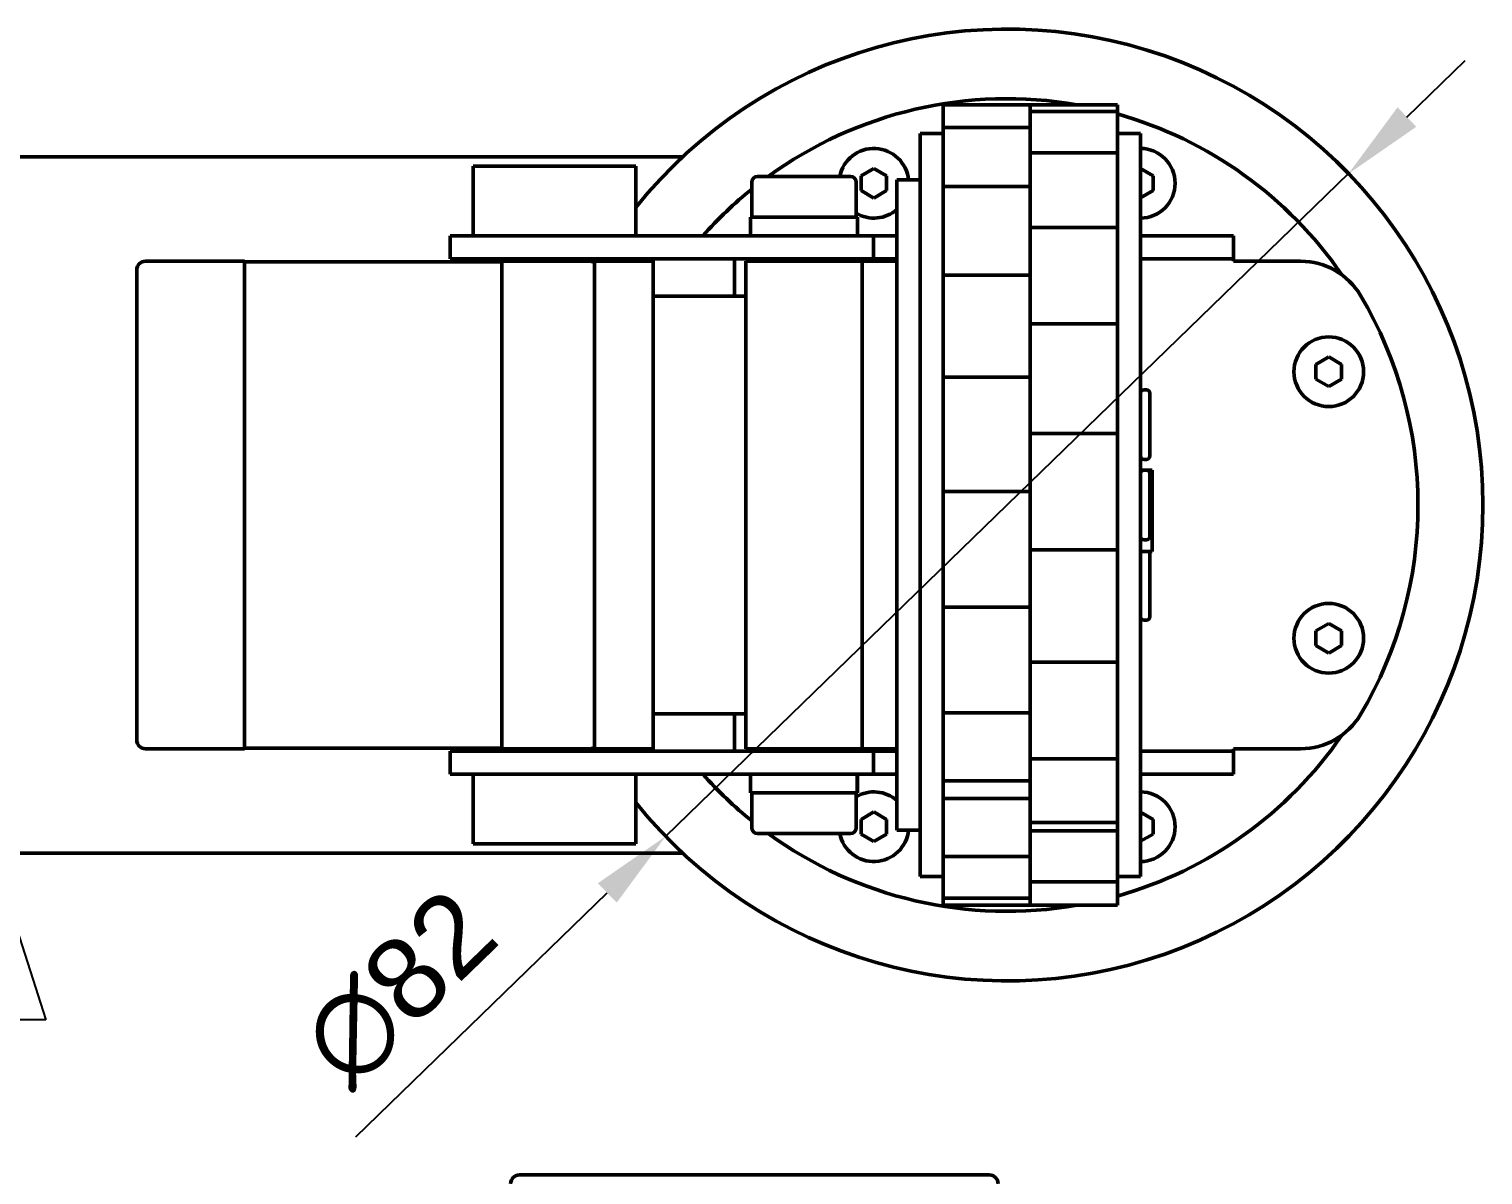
# Model space of a CAD drawing. Header units: millimetres. Extents: x 0 to 841, y 0 to 594.
# Drawn here: x 264.3 to 326.9, y 431.1 to 480.5 of the extents above; entities that cross this region are included whole.
import ezdxf
from ezdxf import colors
from ezdxf.entities.mleader import LeaderData, LeaderLine
from ezdxf.math import Vec2, Vec3

# ---------------------------------------------------------------- set-up
doc = ezdxf.new("R2010")
doc.units = ezdxf.units.MM
doc.header["$LTSCALE"] = 0.75
for name, color, linetype, lineweight in [('FD_Dimensions', 7, 'Continuous', 25), ('Leaders', 7, 'Continuous', 25), ('Visible', 7, 'Continuous', 50)]:
    doc.layers.add(name, color=color, linetype=linetype, lineweight=lineweight)
doc.styles.get("Standard").update_dxf_attribs({"font": 'arial.ttf'})
doc.dimstyles.new('Dim-ISO-25', dxfattribs={"dimtxt": 3.5, "dimasz": 3.5, "dimexe": 2.1, "dimexo": 2.1, "dimgap": 1.4, "dimtad": 1, "dimzin": 12, "dimdsep": 46, "dimtxsty": 'Standard', "dimcen": 0, "dimazin": 3, "dimtp": 0.1, "dimtm": 0.1, "dimtfac": 0.714286, "dimtmove": 0, "dimatfit": 3, "dimfxl": 1, "dimtzin": 12, "dimarcsym": 0})

# ---------------------------------------------------------------- blocks, each defined once
blk = doc.blocks.new('*D25')
at = {"layer": 'Defpoints', "color": 0, "transparency": 16777216}
for p in [(321.106058, 474.22718), (291.678227, 445.678927)]:
    blk.add_point(p, dxfattribs=at)
at = {"layer": 'FD_Dimensions', "color": 0, "lineweight": -2, "transparency": 16777216}
for p, q in [((323.61819, 476.664227), (326.130322, 479.101273)), ((321.106058, 474.22718), (291.678227, 445.678927)), ((278.338224, 432.737648), (289.166095, 443.241881))]:
    blk.add_line(p, q, dxfattribs=at)
at = {"layer": 'FD_Dimensions', "color": 0, "transparency": 16777216}
for points in [[(323.212016, 477.082915), (324.024365, 476.245538), (321.106058, 474.22718)], [(288.759921, 443.66057), (289.57227, 442.823193), (291.678227, 445.678927)]]:
    blk.add_solid(points, dxfattribs=at)
at = {"layer": 'FD_Dimensions', "color": 0, "transparency": 16777216, "insert": (280.208828, 439.128978), "char_height": 3.5, "attachment_point": 5, "rotation": 44.1308149}
blk.add_mtext('∅82', dxfattribs=at)

msp = doc.modelspace()

# ---------------------------------------------------------------- linework, layer by layer
at = {"layer": 'Visible', "extrusion": (0, 0, -1)}
for p, q in [((303.6421, 477.1954), (303.6421, 477.1952)), ((307.3921, 477.1954), (303.6421, 477.1954)), ((303.6421, 477.1952), (303.6421, 477.0752)), ((303.6421, 477.0752), (303.6421, 476.8639)), ((303.6421, 476.2136), (303.6421, 476.8639)), ((307.3921, 477.1954), (307.3921, 477.1952)), ((307.3921, 477.1952), (307.3921, 477.0752)), ((311.1421, 477.1926), (307.3921, 477.1926)), ((307.3921, 477.0752), (307.3921, 476.9083)), ((307.3921, 476.9083), (307.3921, 476.9013)), ((311.1421, 476.9083), (307.3921, 476.9083)), ((307.3921, 476.9013), (307.3921, 476.5365)), ((311.1421, 477.0315), (311.1421, 477.1926)), ((311.1421, 476.9083), (311.1421, 477.0315)), ((311.1421, 476.9013), (311.1421, 476.9083)), ((311.1421, 476.5365), (311.1421, 476.9013)), ((303.6421, 476.2136), (303.6421, 476.1901)), ((307.3921, 476.2136), (303.6421, 476.2136)), ((303.6421, 476.1901), (303.6421, 475.5895)), ((307.3921, 476.5365), (307.3921, 476.28)), ((307.3921, 476.2136), (307.3921, 476.28)), ((307.3921, 476.2136), (307.3921, 476.1901)), ((307.3921, 476.1901), (307.3921, 475.5895)), ((311.1421, 476.28), (311.1421, 476.5365)), ((311.1421, 475.2378), (311.1421, 476.28)), ((302.6421, 475.9531), (302.6421, 443.9531)), ((302.6421, 475.9531), (303.6421, 475.9531)), ((303.6421, 475.5895), (303.6421, 475.2941)), ((307.3921, 475.5895), (307.3921, 475.2941)), ((312.1421, 475.9531), (311.1421, 475.9531)), ((312.1421, 443.9531), (312.1421, 475.9531)), ((292.419, 474.9531), (262.3921, 474.9531)), ((303.6421, 474.2096), (303.6421, 475.2941)), ((307.3921, 475.1284), (307.3921, 475.2941)), ((307.3921, 475.1284), (307.3921, 475.0791)), ((311.1421, 475.1284), (307.3921, 475.1284)), ((307.3921, 475.0791), (307.3921, 474.2574)), ((311.1421, 475.1284), (311.1421, 475.2378)), ((311.1421, 475.0791), (311.1421, 475.1284)), ((311.1421, 474.2574), (311.1421, 475.0791)), ((290.3921, 474.5531), (283.3921, 474.5531)), ((283.3921, 471.5531), (283.3921, 474.5531)), ((290.3921, 471.5531), (290.3921, 474.5531)), ((300.1019, 474.1288), (300.6519, 474.4463)), ((300.6519, 474.4463), (301.2019, 474.1288)), ((303.6421, 473.9285), (303.6421, 474.2096)), ((307.3921, 474.2574), (307.3921, 473.9304)), ((311.1421, 473.9304), (311.1421, 474.2574)), ((312.1421, 474.4407), (312.6824, 474.1288)), ((295.3921, 472.3531), (295.3921, 473.8531)), ((295.6421, 474.1031), (299.6421, 474.1031)), ((299.8921, 472.3531), (299.8921, 473.8531)), ((300.1019, 473.4937), (300.1019, 474.1288)), ((301.2019, 474.1288), (301.2019, 473.4937)), ((301.6421, 473.9531), (301.6421, 445.9531)), ((302.6421, 473.9531), (301.6421, 473.9531)), ((303.6421, 473.9285), (303.6421, 473.6793)), ((303.6421, 473.6793), (303.6421, 473.5957)), ((307.3921, 473.6793), (303.6421, 473.6793)), ((303.6421, 473.5957), (303.6421, 472.5731)), ((307.3921, 473.6793), (307.3921, 473.9304)), ((307.3921, 473.6793), (307.3921, 473.5957)), ((307.3921, 473.5957), (307.3921, 472.5731)), ((311.1421, 472.8304), (311.1421, 473.9304)), ((312.6824, 474.1288), (312.6824, 473.4937)), ((300.6519, 473.1762), (300.1019, 473.4937)), ((301.2019, 473.4937), (300.6519, 473.1762)), ((312.6824, 473.4937), (312.1421, 473.1818)), ((299.9421, 472.3531), (295.3421, 472.3531)), ((295.3421, 471.5531), (295.3421, 472.3531)), ((299.9421, 471.5531), (299.9421, 472.3531)), ((303.6421, 472.5731), (303.6421, 472.2225)), ((307.3921, 472.5731), (307.3921, 472.2225)), ((311.1421, 472.5218), (311.1421, 472.8304)), ((311.1421, 471.9022), (311.1421, 472.5218)), ((303.6421, 471.134), (303.6421, 472.2225)), ((307.3921, 471.9022), (307.3921, 472.2225)), ((307.3921, 471.9022), (307.3921, 471.7763)), ((311.1421, 471.9022), (307.3921, 471.9022)), ((307.3921, 471.7763), (307.3921, 470.5781)), ((311.1421, 471.7763), (311.1421, 471.9022)), ((311.1421, 470.5781), (311.1421, 471.7763)), ((282.3921, 471.5531), (283.2708, 471.5531)), ((282.3921, 471.5531), (282.3921, 470.5531)), ((294.7028, 471.5531), (283.2708, 471.5531)), ((294.7028, 471.5531), (295.7635, 471.5531)), ((299.1421, 471.5531), (295.7635, 471.5531)), ((299.1421, 471.5531), (300.6421, 471.5531)), ((301.0815, 471.5531), (300.6421, 471.5531)), ((300.6421, 470.5531), (300.6421, 471.5531)), ((301.6421, 471.5531), (301.0815, 471.5531)), ((303.6421, 470.8056), (303.6421, 471.134)), ((312.1421, 471.5531), (313.1421, 471.5531)), ((313.1421, 471.5531), (316.1421, 471.5531)), ((316.1421, 470.5531), (316.1421, 471.5531)), ((273.5357, 470.4531), (269.2731, 470.4531)), ((273.5357, 470.4531), (273.5357, 470.3066)), ((284.6165, 470.4261), (273.5357, 470.4261)), ((283.2708, 470.5531), (282.3921, 470.5531)), ((282.6421, 470.4261), (282.6421, 470.5531)), ((283.2708, 470.5531), (294.7028, 470.5531)), ((284.6165, 470.3066), (284.6165, 470.4531)), ((288.3846, 470.4531), (284.6165, 470.4531)), ((288.6101, 470.4031), (288.5556, 470.4229)), ((288.6101, 470.4529), (288.6101, 470.3007)), ((288.6101, 470.4529), (291.1421, 470.4529)), ((291.1421, 470.4529), (291.1421, 470.5531)), ((291.1421, 470.4529), (291.1421, 470.3007)), ((294.6421, 468.9531), (294.6421, 470.5531)), ((295.7635, 470.5531), (294.7028, 470.5531)), ((300.1421, 470.4531), (295.1421, 470.4531)), ((295.1421, 468.9531), (295.1421, 470.4531)), ((295.7635, 470.5531), (299.1421, 470.5531)), ((296.1421, 470.5531), (296.1421, 470.4531)), ((300.6421, 470.5531), (299.1421, 470.5531)), ((299.1421, 470.5531), (299.1421, 470.4531)), ((300.1421, 470.4531), (300.1421, 468.9531)), ((301.6421, 470.4531), (300.1421, 470.4531)), ((300.6421, 470.5531), (300.6421, 470.4531)), ((300.6421, 470.5531), (301.0815, 470.5531)), ((301.0815, 470.5531), (301.6421, 470.5531)), ((303.6421, 470.8056), (303.6421, 469.8492)), ((307.3921, 470.5781), (307.3921, 470.2125)), ((311.1421, 470.2125), (311.1421, 470.5781)), ((312.1421, 470.5531), (313.1421, 470.5531)), ((316.1421, 470.5531), (313.1421, 470.5531)), ((316.1421, 470.4531), (316.1421, 470.5531)), ((319.0367, 470.4531), (316.1421, 470.4531)), ((268.8921, 470.0372), (268.8921, 470.0721)), ((268.8921, 468.4101), (268.8921, 470.0372)), ((273.5357, 470.3066), (273.5357, 468.6795)), ((284.6165, 470.3066), (284.6165, 468.6795)), ((288.6101, 470.3007), (288.6101, 468.6852)), ((291.1421, 470.3007), (291.1421, 468.6852)), ((303.6421, 469.8406), (303.6421, 469.8492)), ((307.3921, 469.8492), (303.6421, 469.8492)), ((303.6421, 469.8406), (303.6421, 469.6658)), ((307.3921, 469.8432), (307.3921, 470.2125)), ((307.3921, 469.8406), (307.3921, 469.8432)), ((307.3921, 469.8406), (307.3921, 469.6658)), ((311.1421, 469.1624), (311.1421, 470.2125)), ((303.6421, 469.6658), (303.6421, 468.3214)), ((307.3921, 469.6658), (307.3921, 468.3214)), ((311.1421, 468.8222), (311.1421, 469.1624)), ((273.5357, 468.6795), (273.5357, 468.3259)), ((284.6165, 468.3259), (284.6165, 468.6795)), ((288.6101, 468.6852), (288.6101, 468.3177)), ((291.1421, 468.9531), (295.1421, 468.9531)), ((291.1421, 468.6852), (291.1421, 468.3177)), ((295.1421, 468.9531), (295.1421, 450.9531)), ((300.1421, 468.9531), (300.1421, 459.9531)), ((311.1421, 467.7506), (311.1421, 468.8222)), ((268.8921, 468.3259), (268.8921, 468.4101)), ((268.8921, 468.3259), (268.8921, 451.5802)), ((273.5357, 468.3259), (273.5357, 451.5802)), ((284.6165, 468.3259), (284.6165, 451.5802)), ((288.6101, 468.3177), (288.6101, 451.5884)), ((291.1421, 468.3177), (291.1421, 451.5884)), ((303.6421, 468.3214), (303.6421, 467.9499)), ((303.6421, 466.964), (303.6421, 467.9499)), ((307.3921, 468.3214), (307.3921, 467.9499)), ((307.3921, 467.6031), (307.3921, 467.9499)), ((311.1421, 467.7506), (307.3921, 467.7506)), ((307.3921, 467.5401), (307.3921, 467.6031)), ((307.3921, 467.5401), (307.3921, 467.3162)), ((307.3921, 467.3162), (307.3921, 465.8587)), ((311.1421, 467.5401), (311.1421, 467.7506)), ((311.1421, 467.3162), (311.1421, 467.5401)), ((311.1421, 465.8587), (311.1421, 467.3162)), ((303.6421, 466.6204), (303.6421, 466.964)), ((303.6421, 466.6204), (303.6421, 465.4601)), ((319.7003, 466.0108), (320.2503, 466.3284)), ((320.2503, 466.3284), (320.8003, 466.0108)), ((303.6421, 465.0527), (303.6421, 465.4601)), ((307.3921, 465.4601), (303.6421, 465.4601)), ((307.3921, 465.8587), (307.3921, 465.4904)), ((307.3921, 465.1747), (307.3921, 465.4904)), ((311.1421, 465.4904), (311.1421, 465.8587)), ((311.1421, 464.593), (311.1421, 465.4904)), ((319.7003, 465.3758), (319.7003, 466.0108)), ((320.8003, 466.0108), (320.8003, 465.3758)), ((303.6421, 465.0527), (303.6421, 464.7852)), ((303.6421, 464.7852), (303.6421, 463.2505)), ((307.3921, 465.0527), (307.3921, 465.1747)), ((307.3921, 465.0527), (307.3921, 464.7852)), ((307.3921, 464.7852), (307.3921, 463.2505)), ((312.2921, 464.9172), (312.3921, 464.9172)), ((320.2503, 465.0582), (319.7003, 465.3758)), ((320.8003, 465.3758), (320.2503, 465.0582)), ((311.1421, 464.2544), (311.1421, 464.593)), ((311.1421, 463.0339), (311.1421, 464.2544)), ((312.5421, 464.7672), (312.5421, 462.0672)), ((303.6421, 463.2505), (303.6421, 462.8946)), ((303.6421, 462.1077), (303.6421, 462.8946)), ((307.3921, 463.2505), (307.3921, 462.8946)), ((311.1421, 463.0339), (307.3921, 463.0339)), ((307.3921, 462.6178), (307.3921, 462.8946)), ((311.1421, 462.4398), (311.1421, 463.0339)), ((307.3921, 462.4398), (307.3921, 462.6178)), ((307.3921, 462.4398), (307.3921, 462.1352)), ((311.1421, 462.1352), (311.1421, 462.4398)), ((303.6421, 461.7825), (303.6421, 462.1077)), ((303.6421, 461.7825), (303.6421, 460.5319)), ((307.3921, 462.1352), (307.3921, 460.5612)), ((311.1421, 460.5612), (311.1421, 462.1352)), ((312.2921, 461.9172), (312.3921, 461.9172)), ((312.2921, 461.4531), (312.1421, 461.4531)), ((312.2921, 461.4531), (312.3921, 461.4531)), ((312.6421, 461.4531), (312.3921, 461.4531)), ((312.5421, 461.3031), (312.5421, 458.6031)), ((312.6421, 457.9531), (312.6421, 461.4531)), ((303.6421, 459.7657), (303.6421, 460.5319)), ((307.3921, 460.5319), (303.6421, 460.5319)), ((307.3921, 460.5612), (307.3921, 460.2263)), ((311.1421, 460.2263), (311.1421, 460.5612)), ((300.1421, 459.9531), (300.1421, 450.9531)), ((303.6421, 459.7657), (303.6421, 459.4316)), ((307.3921, 459.9952), (307.3921, 460.2263)), ((307.3921, 459.7657), (307.3921, 459.9952)), ((307.3921, 459.7657), (307.3921, 459.4316)), ((311.1421, 459.5693), (311.1421, 460.2263)), ((303.6421, 459.4316), (303.6421, 457.8569)), ((307.3921, 459.4316), (307.3921, 457.8569)), ((311.1421, 459.2656), (311.1421, 459.5693)), ((311.1421, 458.0156), (311.1421, 459.2656)), ((311.1421, 458.0156), (307.3921, 458.0156)), ((311.1421, 457.0962), (311.1421, 458.0156)), ((312.6421, 457.9531), (312.1421, 457.9531)), ((312.2921, 458.4531), (312.3921, 458.4531)), ((303.6421, 457.8569), (303.6421, 457.5513)), ((303.6421, 457.0404), (303.6421, 457.5513)), ((307.3921, 457.8569), (307.3921, 457.5513)), ((307.3921, 457.3716), (307.3921, 457.5513)), ((307.3921, 457.0962), (307.3921, 457.3716)), ((312.5421, 457.839), (312.5421, 455.139)), ((303.6421, 456.7656), (303.6421, 457.0404)), ((303.6421, 456.7656), (303.6421, 455.5471)), ((307.3921, 457.0962), (307.3921, 456.7407)), ((307.3921, 456.7407), (307.3921, 455.2042)), ((311.1421, 456.7407), (311.1421, 457.0962)), ((311.1421, 455.2042), (311.1421, 456.7407)), ((303.6421, 454.497), (303.6421, 455.5471)), ((307.3921, 455.5471), (303.6421, 455.5471)), ((307.3921, 455.2042), (307.3921, 454.9354)), ((307.3921, 454.8115), (307.3921, 454.9354)), ((307.3921, 454.497), (307.3921, 454.8115)), ((311.1421, 454.9354), (311.1421, 455.2042)), ((311.1421, 454.5833), (311.1421, 454.9354)), ((312.2921, 454.989), (312.3921, 454.989)), ((319.7003, 454.5303), (320.2503, 454.8479)), ((320.2503, 454.8479), (320.8003, 454.5303)), ((303.6421, 454.497), (303.6421, 454.129)), ((303.6421, 454.129), (303.6421, 452.6685)), ((307.3921, 454.497), (307.3921, 454.129)), ((307.3921, 454.129), (307.3921, 452.6685)), ((311.1421, 454.3441), (311.1421, 454.5833)), ((311.1421, 453.187), (311.1421, 454.3441)), ((319.7003, 453.8953), (319.7003, 454.5303)), ((320.8003, 454.5303), (320.8003, 453.8953)), ((320.2503, 453.5777), (319.7003, 453.8953)), ((320.8003, 453.8953), (320.2503, 453.5777)), ((311.1421, 453.187), (307.3921, 453.187)), ((311.1421, 452.0321), (311.1421, 453.187)), ((303.6421, 452.6685), (303.6421, 452.4431)), ((303.6421, 452.2583), (303.6421, 452.4431)), ((303.6421, 452.0607), (303.6421, 452.2583)), ((307.3921, 452.6685), (307.3921, 452.4431)), ((307.3921, 452.3781), (307.3921, 452.4431)), ((307.3921, 452.0321), (307.3921, 452.3781)), ((303.6421, 452.0607), (303.6421, 450.9935)), ((307.3921, 452.0321), (307.3921, 451.6606)), ((307.3921, 451.6606), (307.3921, 450.3121)), ((311.1421, 451.6606), (311.1421, 452.0321)), ((311.1421, 450.3121), (311.1421, 451.6606)), ((268.8921, 451.496), (268.8921, 451.5802)), ((268.8921, 449.8689), (268.8921, 451.496)), ((273.5357, 451.5802), (273.5357, 451.2266)), ((273.5357, 451.2266), (273.5357, 449.5995)), ((284.6165, 451.2266), (284.6165, 451.5802)), ((284.6165, 451.2266), (284.6165, 449.5995)), ((288.6101, 451.5884), (288.6101, 451.2209)), ((288.6101, 451.2209), (288.6101, 449.6054)), ((291.1421, 451.5884), (291.1421, 451.2209)), ((291.1421, 451.2209), (291.1421, 449.6054)), ((303.6421, 449.7624), (303.6421, 450.9935)), ((307.3921, 450.9935), (303.6421, 450.9935)), ((291.1421, 450.9531), (295.1421, 450.9531)), ((294.6421, 449.3531), (294.6421, 450.9531)), ((295.1421, 449.4531), (295.1421, 450.9531)), ((300.1421, 450.9531), (300.1421, 449.4531)), ((268.8921, 449.8341), (268.8921, 449.8689)), ((303.6421, 449.7624), (303.6421, 449.3965)), ((307.3921, 450.3121), (307.3921, 450.1357)), ((307.3921, 450.1311), (307.3921, 450.1357)), ((307.3921, 449.7624), (307.3921, 450.1311)), ((307.3921, 449.7624), (307.3921, 449.3965)), ((311.1421, 450.1357), (311.1421, 450.3121)), ((311.1421, 450.1228), (311.1421, 450.1357)), ((311.1421, 449.9716), (311.1421, 450.1228)), ((311.1421, 449.0207), (311.1421, 449.9716)), ((269.2731, 449.4531), (273.5357, 449.4531)), ((273.5357, 449.5995), (273.5357, 449.4531)), ((273.5357, 449.4801), (284.6165, 449.4801)), ((282.3921, 449.3531), (283.2708, 449.3531)), ((282.3921, 449.3531), (282.3921, 448.3531)), ((282.6421, 449.4801), (282.6421, 449.3531)), ((294.7028, 449.3531), (283.2708, 449.3531)), ((284.6165, 449.4531), (284.6165, 449.5995)), ((284.6165, 449.4531), (288.3846, 449.4531)), ((288.5556, 449.4832), (288.6101, 449.5031)), ((288.6101, 449.6054), (288.6101, 449.4532)), ((288.6101, 449.4532), (291.1421, 449.4532)), ((291.1421, 449.6054), (291.1421, 449.4532)), ((291.1421, 449.4532), (291.1421, 449.3531)), ((294.7028, 449.3531), (295.7635, 449.3531)), ((295.1421, 449.4531), (300.1421, 449.4531)), ((299.1421, 449.3531), (295.7635, 449.3531)), ((296.1421, 449.3531), (296.1421, 449.4531)), ((299.1421, 449.3531), (299.1421, 449.4531)), ((299.1421, 449.3531), (300.6421, 449.3531)), ((301.6421, 449.4531), (300.1421, 449.4531)), ((300.6421, 449.4531), (300.6421, 449.3531)), ((301.0815, 449.3531), (300.6421, 449.3531)), ((300.6421, 448.3531), (300.6421, 449.3531)), ((301.6421, 449.3531), (301.0815, 449.3531)), ((303.6421, 449.3965), (303.6421, 448.1931)), ((307.3921, 449.3965), (307.3921, 448.1931)), ((312.1421, 449.3531), (313.1421, 449.3531)), ((313.1421, 449.3531), (316.1421, 449.3531)), ((316.1421, 449.4531), (316.1421, 449.3531)), ((316.1421, 449.4531), (319.0367, 449.4531)), ((316.1421, 448.3531), (316.1421, 449.3531)), ((311.1421, 449.0207), (307.3921, 449.0207)), ((311.1421, 447.7435), (311.1421, 449.0207)), ((283.2708, 448.3531), (282.3921, 448.3531)), ((283.2708, 448.3531), (294.7028, 448.3531)), ((283.3921, 448.3531), (283.3921, 445.3531)), ((290.3921, 448.3531), (290.3921, 445.3531)), ((295.7635, 448.3531), (294.7028, 448.3531)), ((295.3421, 448.3531), (295.3421, 447.5531)), ((295.7635, 448.3531), (299.1421, 448.3531)), ((300.6421, 448.3531), (299.1421, 448.3531)), ((299.9276, 447.5531), (299.9276, 448.3531)), ((299.9331, 448.3531), (299.9331, 447.5531)), ((299.9421, 448.3531), (299.9421, 447.5531)), ((300.6421, 448.3531), (301.0815, 448.3531)), ((301.0815, 448.3531), (301.6421, 448.3531)), ((303.6421, 448.1931), (303.6421, 448.0658)), ((303.6421, 448.0658), (303.6421, 447.317)), ((307.3921, 448.0658), (303.6421, 448.0658)), ((307.3921, 448.1931), (307.3921, 448.0658)), ((307.3921, 447.7435), (307.3921, 448.0658)), ((312.1421, 448.3531), (313.1421, 448.3531)), ((316.1421, 448.3531), (313.1421, 448.3531)), ((295.3421, 447.5531), (299.9276, 447.5531)), ((295.3921, 447.5531), (295.3921, 446.0531)), ((299.8921, 447.5531), (299.8921, 446.0531)), ((299.9331, 447.5531), (299.9276, 447.5531)), ((299.9331, 447.5531), (299.9421, 447.5531)), ((303.6421, 446.0253), (303.6421, 447.317)), ((307.3921, 447.317), (303.6421, 447.317)), ((307.3921, 447.7435), (307.3921, 447.3923)), ((307.3921, 447.3923), (307.3921, 446.3637)), ((311.1421, 447.3923), (311.1421, 447.7435)), ((311.1421, 446.3637), (311.1421, 447.3923)), ((300.1019, 446.4124), (300.6519, 446.7299)), ((300.6519, 446.7299), (301.2019, 446.4124)), ((312.1421, 446.7243), (312.6824, 446.4124)), ((300.1019, 445.7773), (300.1019, 446.4124)), ((301.2019, 446.4124), (301.2019, 445.7773)), ((303.6421, 446.0253), (303.6421, 445.6974)), ((307.3921, 446.3637), (307.3921, 446.2788)), ((307.3921, 446.0253), (307.3921, 446.2788)), ((311.1421, 446.2788), (307.3921, 446.2788)), ((307.3921, 446.0253), (307.3921, 445.6974)), ((311.1421, 446.2788), (311.1421, 446.3637)), ((311.1421, 445.9245), (311.1421, 446.2788)), ((312.6824, 446.4124), (312.6824, 445.7773)), ((283.3921, 445.3531), (290.3921, 445.3531)), ((299.6421, 445.8031), (295.6421, 445.8031)), ((300.6519, 445.4598), (300.1019, 445.7773)), ((301.2019, 445.7773), (300.6519, 445.4598)), ((302.6421, 445.9531), (301.6421, 445.9531)), ((303.6421, 445.6974), (303.6421, 444.8688)), ((311.1421, 445.9245), (307.3921, 445.9245)), ((307.3921, 445.6974), (307.3921, 444.8688)), ((311.1421, 444.65), (311.1421, 445.9245)), ((312.6824, 445.7773), (312.1421, 445.4654)), ((292.419, 444.9531), (262.3921, 444.9531)), ((303.6421, 444.8688), (303.6421, 444.8186)), ((303.6421, 443.6515), (303.6421, 444.8186)), ((307.3921, 444.8186), (303.6421, 444.8186)), ((307.3921, 444.8688), (307.3921, 444.8186)), ((307.3921, 444.65), (307.3921, 444.8186)), ((307.3921, 444.65), (307.3921, 444.3535)), ((307.3921, 444.3535), (307.3921, 443.7455)), ((311.1421, 444.3535), (311.1421, 444.65)), ((311.1421, 443.7455), (311.1421, 444.3535)), ((302.6421, 443.9531), (303.6421, 443.9531)), ((303.6421, 443.6515), (303.6421, 443.3937)), ((307.3921, 443.7455), (307.3921, 443.7213)), ((307.3921, 443.6515), (307.3921, 443.7213)), ((311.1421, 443.7213), (307.3921, 443.7213)), ((307.3921, 443.6515), (307.3921, 443.3937)), ((312.1421, 443.9531), (311.1421, 443.9531)), ((311.1421, 443.7213), (311.1421, 443.7455)), ((311.1421, 443.0545), (311.1421, 443.7213)), ((303.6421, 443.3937), (303.6421, 443.0212)), ((303.6421, 443.0212), (303.6421, 443.0138)), ((303.6421, 442.8735), (303.6421, 443.0138)), ((307.3921, 443.0138), (303.6421, 443.0138)), ((303.6421, 442.8735), (303.6421, 442.7108)), ((307.3921, 443.3937), (307.3921, 443.0212)), ((307.3921, 443.0212), (307.3921, 443.0138)), ((307.3921, 443.0138), (307.3921, 442.8416)), ((311.1421, 442.8416), (311.1421, 443.0545)), ((307.3921, 442.7108), (303.6421, 442.7108)), ((307.3921, 442.8416), (307.3921, 442.7138)), ((307.3921, 442.7138), (307.3921, 442.7135)), ((307.3921, 442.7135), (307.3921, 442.7108)), ((311.1421, 442.7135), (307.3921, 442.7135)), ((311.1421, 442.7138), (311.1421, 442.8416)), ((311.1421, 442.7135), (311.1421, 442.7138))]:
    msp.add_line(p, q, dxfattribs=at)
at = {"layer": 'Visible', "extrusion": (0, 1, 0)}
for p, q in [((285.3842, 431.0962), (285.419, 431.0962)), ((285.419, 431.0962), (287.0461, 431.0962)), ((287.0461, 431.0962), (287.1303, 431.0962)), ((303.8761, 431.0962), (287.1303, 431.0962)), ((303.8761, 431.0962), (303.9602, 431.0962)), ((303.9602, 431.0962), (305.5873, 431.0962)), ((305.5873, 431.0962), (305.6222, 431.0962))]:
    msp.add_line(p, q, dxfattribs=at)
at = {"layer": 'Visible'}
for centre in [(320.2503, 465.6933), (320.2503, 454.2128)]:
    msp.add_circle(centre, 1.5, dxfattribs=at)
for centre, radius, start, end in [((306.3921, 459.9531), 20.5, 218.69474, 141.30526), ((306.3921, 459.9531), 17.5, 80.102122, 126.04341), ((306.3921, 459.9531), 17.5, 34.535992, 74.250707), ((300.6519, 473.8112), 1.5, 5.42473, 168.782263), ((312.1324, 473.8112), 1.5, 270.372368, 89.627632), ((306.3921, 459.9531), 17.5, 128.944804, 138.48186), ((300.6519, 473.8112), 1.5, 239.569089, 311.312661), ((269.2731, 470.0721), 0.381, 90, 180), ((288.3846, 469.9531), 0.5, 70, 90), ((306.3921, 459.9531), 17.7015, 329.326091, 30.673909), ((269.2731, 449.8341), 0.381, 180, 270), ((306.3921, 459.9531), 17.5, 285.749293, 325.464008), ((288.3846, 449.9531), 0.5, 270, 290), ((306.3921, 459.9531), 17.5, 221.51814, 231.055196), ((300.6519, 446.0949), 1.5, 48.687339, 120.430911), ((312.1324, 446.0949), 1.5, 270.372368, 89.627632), ((306.3921, 459.9531), 17.5, 233.95659, 279.897878), ((300.6519, 446.0949), 1.5, 191.217737, 354.57527), ((285.3842, 430.7152), 0.381, 90, 180), ((305.6222, 430.7152), 0.381, 0, 90)]:
    msp.add_arc(centre, radius, start, end, dxfattribs=at)
at = {"layer": 'Visible', "extrusion": (0, 0, -1)}
for centre, radius, start, end in [((-295.6421, 473.8531), 0.25, 0, 90), ((-299.6421, 473.8531), 0.25, 90, 180), ((-319.0367, 467.4531), 3, 90, 149.326091), ((-312.2921, 464.7672), 0.15, 0, 90), ((-312.3921, 464.7672), 0.15, 90, 180), ((-312.2921, 462.0672), 0.15, 270, 0), ((-312.3921, 462.0672), 0.15, 180, 270), ((-312.2921, 461.3031), 0.15, 0, 90), ((-312.3921, 461.3031), 0.15, 90, 180), ((-312.2921, 458.6031), 0.15, 270, 0), ((-312.3921, 458.6031), 0.15, 180, 270), ((-312.2921, 457.839), 0.15, 0, 49.523955), ((-312.3921, 457.839), 0.15, 130.476045, 180), ((-312.2921, 455.139), 0.15, 270, 0), ((-312.3921, 455.139), 0.15, 180, 270), ((-319.0367, 452.4531), 3, 210.673909, 270), ((-295.6421, 446.0531), 0.25, 270, 0), ((-299.6421, 446.0531), 0.25, 180, 270)]:
    msp.add_arc(centre, radius, start, end, dxfattribs=at)

# ---------------------------------------------------------------- dimensions: what is measured, and where the dimension line sits
at = {"layer": 'FD_Dimensions'}
dim = msp.add_diameter_dim_2p(p1=(321.1061, 474.2272), p2=(291.6782, 445.6789), dimstyle='Dim-ISO-25', override={"dimlfac": 2}, dxfattribs=at)
dim.commit()
dim.dimension.update_dxf_attribs({"geometry": '*D25', "text_midpoint": (280.2088, 439.129)})

# ---------------------------------------------------------------- leaders
at = {"layer": 'Leaders'}
ml = msp.add_multileader_mtext('Standard', dxfattribs=at)
ml.set_content('10 x M6', color=256)
ml.set_leader_properties()
ml.build(insert=Vec2(0, 0))
ml.multileader.update_dxf_attribs({"text_left_attachment_type": 5, "text_right_attachment_type": 5, "dogleg_length": 3.5, "arrow_head_size": 3.5})
ctx = ml.context
ctx.base_point, ctx.char_height, ctx.arrow_head_size, ctx.landing_gap_size, ctx.plane_origin = Vec3(247.2215, 437.7792), 3.5, 3.5, 0, Vec3(261.4235, 448.8468)
ctx.left_attachment, ctx.right_attachment, ctx.text_align_type = 5, 5, 2
notes = []
notes.append((ctx, [(0, (1, 1, 0), (264.9722, 437.7792), (-1, 0), 3.5, [(0, [(261.4235, 448.8468)], 0, [])])]))
ctx.mtext.insert, ctx.mtext.alignment, ctx.mtext.flow_direction = Vec3(261.4722, 441.9935), 3, 5
for ctx, leaders in notes:
    for number, flags, end, landing, length, lines in leaders:
        leader = LeaderData()
        leader.index, (leader.has_last_leader_line, leader.has_dogleg_vector, leader.attachment_direction) = number, flags
        leader.last_leader_point, leader.dogleg_vector, leader.dogleg_length = Vec3(end), Vec3(landing), length
        for number, points, colour, breaks in lines:
            line = LeaderLine()
            line.index, line.vertices, line.color, line.breaks = number, Vec3.list(points), colors.encode_raw_color(colour), breaks
            leader.lines.append(line)
        ctx.leaders.append(leader)

doc.saveas('drawing.dxf')
